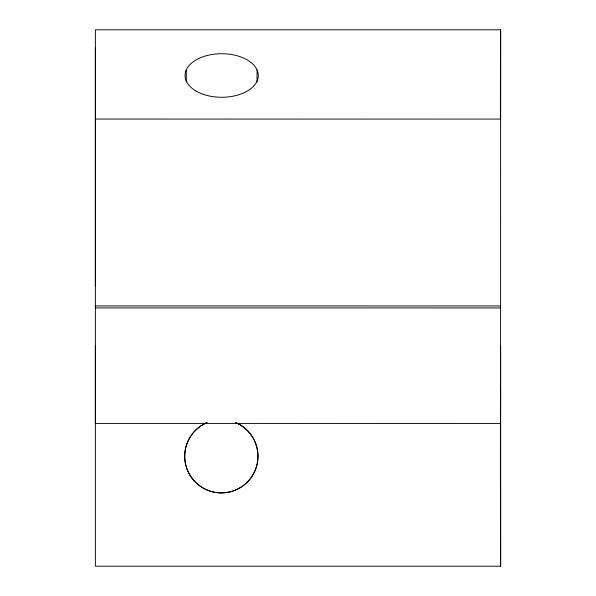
<?xml version="1.0" encoding="UTF-8"?>
<svg xmlns="http://www.w3.org/2000/svg" width="596" height="596" viewBox="0 0 596 596"><rect width="100%" height="100%" fill="white"/><g stroke="black" fill="none" stroke-linecap="round" stroke-linejoin="round"><path stroke-width="0.89" d="M95.367 47.836L95.367 423.398L500.603 423.436M186.295 81.92L186.295 69.866M257.04 81.92L257.04 69.866M95.367 286.289L95.367 29.8L500.633 29.8L500.603 119.073L95.367 119.051M500.603 413.46L500.603 412M500.603 406.107L500.633 29.8M500.603 389.59L500.603 388.309M95.367 305.934L500.603 305.957M95.367 307.923L500.603 307.946M500.603 345.799L500.633 566.2L95.367 566.2L95.367 345.777M500.603 388.89L500.633 566.2M235.807 422.594A36.624 36.624 0 0 1 250.245 478.7A36.624 36.624 0 0 1 192.314 478.581A36.624 36.624 0 0 1 206.976 422.534M235.837 422.698A36.624 36.624 0 0 1 250.268 478.804A36.624 36.624 0 0 1 192.337 478.685A36.624 36.624 0 0 1 206.998 422.638M195.771 90.897A36.624 21.776 0 0 0 257.04 81.138A36.624 21.776 0 0 0 212.191 54.467A36.624 21.776 0 0 0 195.771 90.897"/></g></svg>
